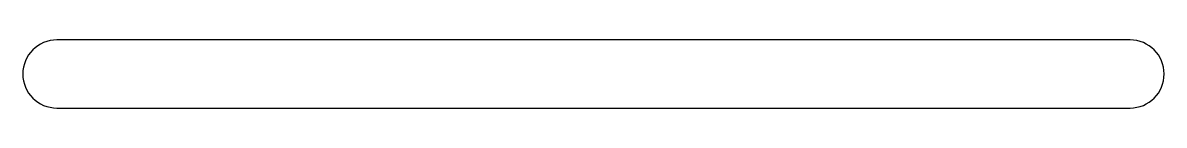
# Model space of a CAD drawing. Extents: x -652.7 to -602.5, y 89.1 to 92.1.
import ezdxf

# ---------------------------------------------------------------- set-up
doc = ezdxf.new("R2010")
doc.units = 0
doc.layers.add('ANA', color=220, linetype='CONTINUOUS')

msp = doc.modelspace()

# ---------------------------------------------------------------- linework, layer by layer
at = {"layer": 'ANA', "color": 0}
msp.add_lwpolyline([(-603.955, 89.124, 1), (-603.955, 92.124), (-651.155, 92.124, 1), (-651.155, 89.124)], format="xyb", close=True, dxfattribs=at)

doc.saveas('drawing.dxf')
